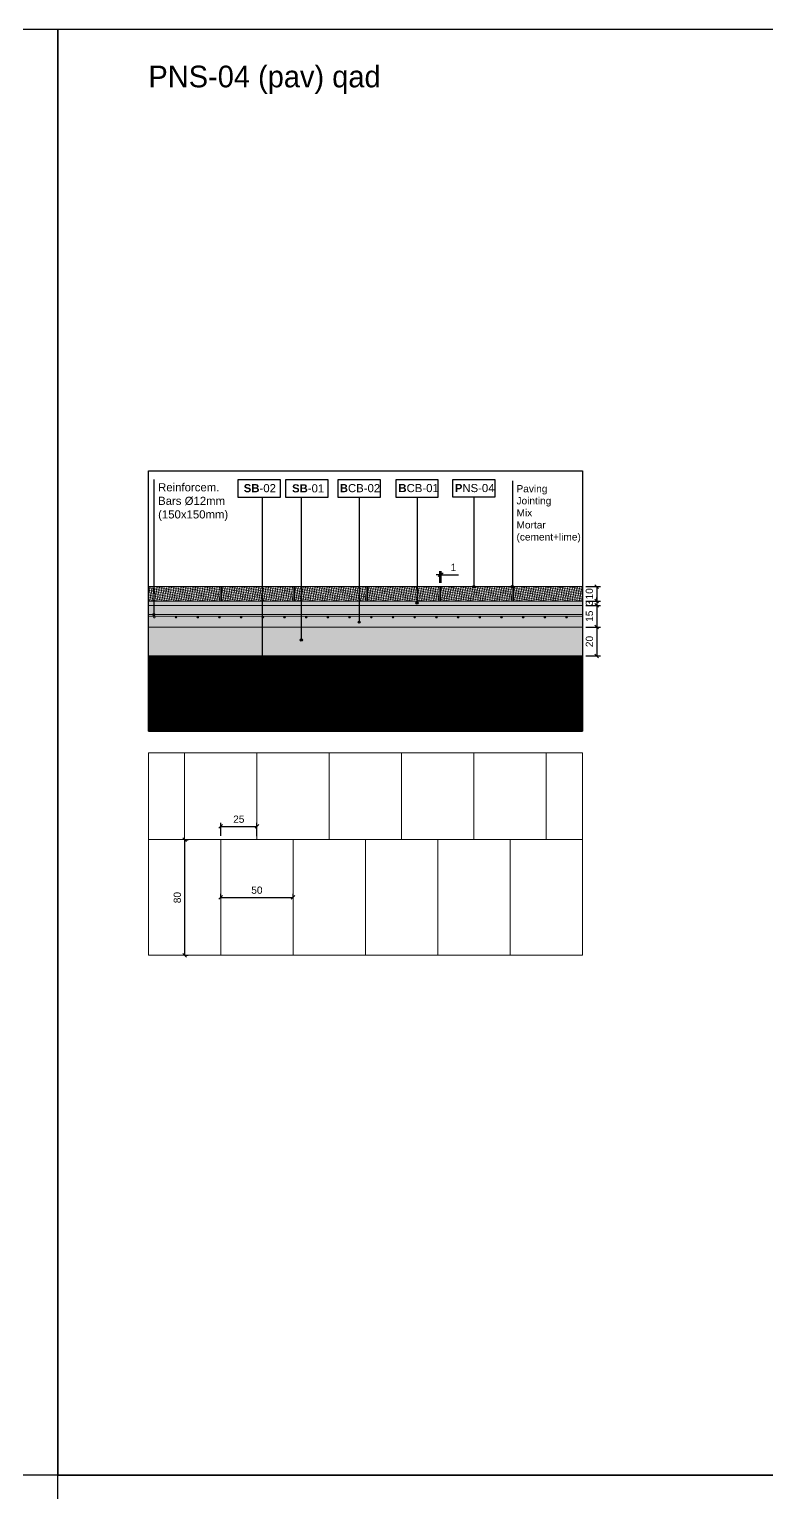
# Model space of a CAD drawing. Header units: metres. Extents: x -325 to 301, y -147 to 149.
# Drawn here: x 260.73 to 265.82, y 113.33 to 123.46 of the extents above; entities that cross this region are included whole.
import ezdxf

# ---------------------------------------------------------------- set-up
doc = ezdxf.new("R2010")
doc.units = ezdxf.units.M
doc.layers.get('Defpoints').update_dxf_attribs({"lineweight": 13})
doc.layers.add('-aux', color=50, linetype='Continuous', plot=False)
doc.layers.add('02-L-AUX', color=2, linetype='Continuous', plot=False)
doc.layers.add('0-TX-1_25', color=7, linetype='Continuous', true_color=0x3f4f7f)
doc.layers.add('EIT_3 TR sorra', color=7, linetype='Continuous', true_color=0xd8ceb0)
for name, color, linetype, lineweight, true_color in [('02-L-Joints-Paviment_07_Natural Stone', 7, 'Continuous', 5, 0x998833), ('03-TR-Paviment_08_Natural Stone Bleachers', 7, 'Continuous', 5, 0xafad9d), ('3-TR tot_u', 7, 'Continuous', 5, 0x787878)]:
    doc.layers.add(name, color=color, linetype=linetype, lineweight=lineweight, true_color=true_color)
for name, color, linetype, lineweight in [('1-CM', 7, 'Continuous', 0), ('2-L-secció', 1, 'Continuous', 0), ('2-metall', 5, 'Continuous', 0), ('3-TR Seleccionat', 44, 'Continuous', 0), ('3-TR Tot-u', 37, 'Continuous', 0)]:
    doc.layers.add(name, color=color, linetype=linetype, lineweight=lineweight)
for name, color, linetype in [('A-KEYPLAN_HATCH', 7, 'Continuous'), ('A_TEXT_2', 7, 'Continuous'), ('EIT_0 Llegenda', 7, 'Continuous')]:
    doc.layers.add(name, color=color, linetype=linetype)
doc.styles.get("Standard").update_dxf_attribs({"font": 'arial.ttf'})
doc.styles.add('x-llegenda materials$0$ENGRAVERS', font='TT0586M.TTF')
doc.dimstyles.new('ISO-25', dxfattribs={"dimtxt": 0.1, "dimasz": 0.1, "dimexe": 0.1, "dimexo": 0.1, "dimgap": 0.1, "dimtad": 1, "dimdec": 0, "dimlfac": 100, "dimzin": 9, "dimtxsty": 'Standard', "dimblk": 'OBLIQUE', "dimcen": 0.1, "dimadec": 0, "dimazin": 0, "dimtfac": 1, "dimtdec": 0, "dimtmove": 0, "dimatfit": 3, "dimldrblk": 'OBLIQUE', "dimfxl": 1, "dimarcsym": 0})

# ---------------------------------------------------------------- blocks, each defined once
blk = doc.blocks.new('_Oblique')
at = {"color": 0, "lineweight": -2}
blk.add_line((-0.5, -0.5), (0.5, 0.5), dxfattribs=at)
blk = doc.blocks.new('*D761')
at = {"layer": '0-TX-1_25', "color": 0, "lineweight": -2, "transparency": 16777216}
for p, q in [((264.574, 119.602), (264.674, 119.602)), ((264.649, 119.602), (264.649, 119.502)), ((264.574, 119.502), (264.674, 119.502))]:
    blk.add_line(p, q, dxfattribs=at)
at = {"layer": 'Defpoints', "color": 0, "transparency": 16777216}
for p in [(264.549, 119.602), (264.549, 119.502), (264.649, 119.502)]:
    blk.add_point(p, dxfattribs=at)
at = {"layer": '0-TX-1_25', "color": 0, "lineweight": -2, "transparency": 16777216, "xscale": 0.025, "yscale": 0.025, "zscale": 0.025}
for p, rotation in [((264.649, 119.602), 90), ((264.649, 119.502), 270)]:
    blk.add_blockref('_Oblique', p, dxfattribs=dict(at, rotation=rotation))
at = {"layer": '0-TX-1_25', "color": 0, "transparency": 16777216, "insert": (264.598, 119.552), "char_height": 0.05, "attachment_point": 5, "rotation": 90}
blk.add_mtext('10', dxfattribs=at)
blk = doc.blocks.new('*D762')
at = {"layer": '0-TX-1_25', "color": 0, "lineweight": -2, "transparency": 16777216}
for p, q in [((264.574, 119.322), (264.674, 119.322)), ((264.649, 119.322), (264.649, 119.122)), ((264.574, 119.122), (264.674, 119.122))]:
    blk.add_line(p, q, dxfattribs=at)
at = {"layer": 'Defpoints', "color": 0, "transparency": 16777216}
for p in [(264.549, 119.322), (264.549, 119.122), (264.649, 119.122)]:
    blk.add_point(p, dxfattribs=at)
at = {"layer": '0-TX-1_25', "color": 0, "lineweight": -2, "transparency": 16777216, "xscale": 0.025, "yscale": 0.025, "zscale": 0.025}
for p, rotation in [((264.649, 119.322), 90), ((264.649, 119.122), 270)]:
    blk.add_blockref('_Oblique', p, dxfattribs=dict(at, rotation=rotation))
at = {"layer": '0-TX-1_25', "color": 0, "transparency": 16777216, "insert": (264.598, 119.222), "char_height": 0.05, "attachment_point": 5, "rotation": 90}
blk.add_mtext('20', dxfattribs=at)
blk = doc.blocks.new('*D763')
at = {"layer": '0-TX-1_25', "color": 0, "lineweight": -2, "transparency": 16777216}
for p, q in [((264.574, 119.472), (264.674, 119.472)), ((264.649, 119.472), (264.649, 119.322)), ((264.574, 119.322), (264.674, 119.322))]:
    blk.add_line(p, q, dxfattribs=at)
at = {"layer": 'Defpoints', "color": 0, "transparency": 16777216}
for p in [(264.549, 119.472), (264.549, 119.322), (264.649, 119.322)]:
    blk.add_point(p, dxfattribs=at)
at = {"layer": '0-TX-1_25', "color": 0, "lineweight": -2, "transparency": 16777216, "xscale": 0.025, "yscale": 0.025, "zscale": 0.025}
for p, rotation in [((264.649, 119.472), 90), ((264.649, 119.322), 270)]:
    blk.add_blockref('_Oblique', p, dxfattribs=dict(at, rotation=rotation))
at = {"layer": '0-TX-1_25', "color": 0, "transparency": 16777216, "insert": (264.598, 119.397), "char_height": 0.05, "attachment_point": 5, "rotation": 90}
blk.add_mtext('15', dxfattribs=at)
blk = doc.blocks.new('*D764')
at = {"layer": '0-TX-1_25', "color": 0, "lineweight": -2, "transparency": 16777216}
for p, q in [((264.574, 119.502), (264.674, 119.502)), ((264.574, 119.472), (264.674, 119.472)), ((264.649, 119.502), (264.649, 119.527)), ((264.649, 119.502), (264.649, 119.472)), ((264.649, 119.472), (264.649, 119.447))]:
    blk.add_line(p, q, dxfattribs=at)
at = {"layer": 'Defpoints', "color": 0, "transparency": 16777216}
for p in [(264.549, 119.502), (264.549, 119.472), (264.649, 119.472)]:
    blk.add_point(p, dxfattribs=at)
at = {"layer": '0-TX-1_25', "color": 0, "lineweight": -2, "transparency": 16777216, "xscale": 0.025, "yscale": 0.025, "zscale": 0.025}
for p, rotation in [((264.649, 119.502), 270), ((264.649, 119.472), 90)]:
    blk.add_blockref('_Oblique', p, dxfattribs=dict(at, rotation=rotation))
at = {"layer": '0-TX-1_25', "color": 0, "transparency": 16777216, "insert": (264.598, 119.487), "char_height": 0.05, "attachment_point": 5, "rotation": 90}
blk.add_mtext('3', dxfattribs=at)
blk = doc.blocks.new('hatch keyplan 2')
at = {"layer": 'A-KEYPLAN_HATCH'}
blk.add_lwpolyline([(0, 0.00548), (0.01287, 0.00548), (0.01287, 0), (0, 0)], close=True, dxfattribs=at)
blk = doc.blocks.new('hatch keyplan')
at = {"layer": 'A-KEYPLAN_HATCH'}
blk.add_blockref('hatch keyplan 2', (1.43058, 0.85215), dxfattribs=at)
blk = doc.blocks.new('SB-02')
at = {"layer": 'A-KEYPLAN_HATCH'}
blk.add_blockref('hatch keyplan', (-1.43058, -0.85215), dxfattribs=at)
at = {"layer": 'A_TEXT_2', "insert": (-0.0008, 0.00408), "char_height": 0.0025, "attachment_point": 1}
blk.add_mtext_dynamic_manual_height_columns('\\pi0.00249;{\\fArial|b1|i0|c0|p34;SB}-02', width=0.0145619, gutter_width=0.015, heights=[0], dxfattribs=at)
blk = doc.blocks.new('B-CB01')
at = {"layer": 'A-KEYPLAN_HATCH'}
blk.add_blockref('hatch keyplan', (-1.43058, -0.85215), dxfattribs=at)
at = {"layer": 'A_TEXT_2', "insert": (-0.0008, 0.00411), "char_height": 0.0025, "attachment_point": 1}
blk.add_mtext_dynamic_manual_height_columns('\\pi0.00152;{\\fArial|b1|i0|c0|p34;B}CB-01', width=0.0145619, gutter_width=0.015, heights=[0], dxfattribs=at)
blk = doc.blocks.new('B-CB02')
at = {"layer": 'A-KEYPLAN_HATCH'}
blk.add_blockref('hatch keyplan', (-1.43058, -0.85215), dxfattribs=at)
at = {"layer": 'A_TEXT_2', "insert": (-0.0008, 0.00409), "char_height": 0.0025, "attachment_point": 1}
blk.add_mtext_dynamic_manual_height_columns('\\pi0.00129;{\\fArial|b1|i0|c0|p34;B}CB-02', width=0.0145619, gutter_width=0.015, heights=[0], dxfattribs=at)
blk = doc.blocks.new('POINT')
at = {"layer": '0-TX-1_25'}
h = blk.add_hatch(dxfattribs=at)
h.set_pattern_fill('ANGLE', color=256)
h.set_pattern_definition([(0, (-83.747, -12.726), (0, 6.985), [5.08, -1.905]), (90, (-83.747, -12.726), (-6.985, 4e-16), [5.08, -1.905])])
edge = h.paths.add_edge_path()
edge.add_arc((0, 0), 0.0075, 0, 360)
h = blk.add_hatch(color=256, dxfattribs=at)
h.dxf.hatch_style = 1
edge = h.paths.add_edge_path()
edge.add_arc((0, 0), 0.0075, 0, 360)
blk.add_circle((0, 0), 0.0075, dxfattribs=at)
blk = doc.blocks.new('SB-01')
at = {"layer": 'A-KEYPLAN_HATCH'}
blk.add_blockref('hatch keyplan', (-1.43058, -0.85215), dxfattribs=at)
at = {"layer": 'A_TEXT_2', "insert": (-0.0008, 0.00403), "char_height": 0.0025, "attachment_point": 1}
blk.add_mtext_dynamic_manual_height_columns('\\pi0.00271;{\\fArial|b1|i0|c0|p34;SB}-01', width=0.0145619, gutter_width=0.015, heights=[0], dxfattribs=at)
blk = doc.blocks.new('*D765')
at = {"layer": '0-TX-1_25', "color": 0, "lineweight": -2, "transparency": 16777216}
for p, q in [((261.799, 117.851), (261.824, 117.851)), ((261.799, 117.851), (261.799, 117.052)), ((261.799, 117.052), (261.824, 117.052))]:
    blk.add_line(p, q, dxfattribs=at)
at = {"layer": 'Defpoints', "color": 0, "transparency": 16777216}
for p in [(261.799, 117.851), (261.799, 117.052), (261.799, 117.052)]:
    blk.add_point(p, dxfattribs=at)
at = {"layer": '0-TX-1_25', "color": 0, "lineweight": -2, "transparency": 16777216, "xscale": 0.025, "yscale": 0.025, "zscale": 0.025}
for p, rotation in [((261.799, 117.851), 90), ((261.799, 117.052), 270)]:
    blk.add_blockref('_Oblique', p, dxfattribs=dict(at, rotation=rotation))
at = {"layer": '0-TX-1_25', "color": 0, "transparency": 16777216, "insert": (261.749, 117.451), "char_height": 0.05, "attachment_point": 5, "rotation": 90}
blk.add_mtext('80', dxfattribs=at)
blk = doc.blocks.new('*D766')
at = {"layer": '0-TX-1_25', "color": 0, "lineweight": -2, "transparency": 16777216}
for p, q in [((262.049, 117.452), (262.049, 117.477)), ((262.049, 117.452), (262.549, 117.452)), ((262.549, 117.452), (262.549, 117.477))]:
    blk.add_line(p, q, dxfattribs=at)
at = {"layer": 'Defpoints', "color": 0, "transparency": 16777216}
for p in [(262.049, 117.452), (262.549, 117.452), (262.549, 117.452)]:
    blk.add_point(p, dxfattribs=at)
at = {"layer": '0-TX-1_25', "color": 0, "lineweight": -2, "transparency": 16777216, "xscale": 0.025, "yscale": 0.025, "zscale": 0.025, "rotation": 180}
blk.add_blockref('_Oblique', (262.049, 117.452), dxfattribs=at)
at = {"layer": '0-TX-1_25', "color": 0, "lineweight": -2, "transparency": 16777216, "xscale": 0.025, "yscale": 0.025, "zscale": 0.025}
blk.add_blockref('_Oblique', (262.549, 117.452), dxfattribs=at)
at = {"layer": '0-TX-1_25', "color": 0, "transparency": 16777216, "insert": (262.299, 117.502), "char_height": 0.05, "attachment_point": 5}
blk.add_mtext('50', dxfattribs=at)
blk = doc.blocks.new('*D767')
at = {"layer": '0-TX-1_25', "color": 0, "lineweight": -2, "transparency": 16777216}
for p, q in [((262.049, 117.877), (262.049, 117.968)), ((262.049, 117.943), (262.299, 117.943)), ((262.299, 117.876), (262.299, 117.968))]:
    blk.add_line(p, q, dxfattribs=at)
at = {"layer": 'Defpoints', "color": 0, "transparency": 16777216}
for p in [(262.299, 117.943), (262.049, 117.852), (262.299, 117.851)]:
    blk.add_point(p, dxfattribs=at)
at = {"layer": '0-TX-1_25', "color": 0, "lineweight": -2, "transparency": 16777216, "xscale": 0.025, "yscale": 0.025, "zscale": 0.025, "rotation": 180}
blk.add_blockref('_Oblique', (262.049, 117.943), dxfattribs=at)
at = {"layer": '0-TX-1_25', "color": 0, "lineweight": -2, "transparency": 16777216, "xscale": 0.025, "yscale": 0.025, "zscale": 0.025}
blk.add_blockref('_Oblique', (262.299, 117.943), dxfattribs=at)
at = {"layer": '0-TX-1_25', "color": 0, "transparency": 16777216, "insert": (262.174, 117.993), "char_height": 0.05, "attachment_point": 5}
blk.add_mtext('25', dxfattribs=at)
blk = doc.blocks.new('PNS-04')
at = {"layer": 'A-KEYPLAN_HATCH', "xscale": 0.7124947396918078, "yscale": 0.7124947396918078, "zscale": 0.7124947396918078}
blk.add_blockref('hatch keyplan', (-0.78907, 0.65814), dxfattribs=at)
at = {"layer": 'A_TEXT_2', "insert": (0.22965, 1.2682), "char_height": 0.0017812, "attachment_point": 1}
blk.add_mtext_dynamic_manual_height_columns('\\pi0.00098;{\\fArial|b1|i0|c0|p34;P}NS-04', width=0.0103753, gutter_width=0.01069, heights=[0], dxfattribs=at)
blk = doc.blocks.new('*D768')
at = {"layer": '0-TX-1_25', "color": 0, "lineweight": -2, "transparency": 16777216}
for p, q in [((263.564, 119.684), (263.539, 119.684)), ((263.564, 119.627), (263.564, 119.709)), ((263.564, 119.684), (263.574, 119.684)), ((263.574, 119.627), (263.574, 119.709)), ((263.574, 119.684), (263.692, 119.684))]:
    blk.add_line(p, q, dxfattribs=at)
at = {"layer": 'Defpoints', "color": 0, "transparency": 16777216}
for p in [(263.574, 119.684), (263.564, 119.602), (263.574, 119.602)]:
    blk.add_point(p, dxfattribs=at)
at = {"layer": '0-TX-1_25', "color": 0, "lineweight": -2, "transparency": 16777216, "xscale": 0.025, "yscale": 0.025, "zscale": 0.025}
blk.add_blockref('_Oblique', (263.564, 119.684), dxfattribs=at)
at = {"layer": '0-TX-1_25', "color": 0, "lineweight": -2, "transparency": 16777216, "xscale": 0.025, "yscale": 0.025, "zscale": 0.025, "rotation": 180}
blk.add_blockref('_Oblique', (263.574, 119.684), dxfattribs=at)
at = {"layer": '0-TX-1_25', "color": 0, "transparency": 16777216, "insert": (263.658, 119.735), "char_height": 0.05, "attachment_point": 5}
blk.add_mtext('1', dxfattribs=at)
blk = doc.blocks.new('*U2863')
at = {"layer": '2-metall'}
blk.add_circle((0.041, -0.006), 0.006, dxfattribs=at)
blk = doc.blocks.new('*U2864')
at = {"layer": '2-metall', "color": 0, "linetype": 'ByBlock', "lineweight": -2, "transparency": 16777216}
for p in [(261.549, 119.397), (261.699, 119.397), (261.849, 119.397), (261.999, 119.397), (262.149, 119.397), (262.299, 119.397), (262.449, 119.397), (262.599, 119.397), (262.749, 119.397), (262.899, 119.397), (263.049, 119.397), (263.199, 119.397), (263.349, 119.397), (263.499, 119.397), (263.649, 119.397), (263.799, 119.397), (263.949, 119.397), (264.099, 119.397), (264.249, 119.397), (264.399, 119.397)]:
    blk.add_blockref('*U2863', p, dxfattribs=at)

msp = doc.modelspace()

# ---------------------------------------------------------------- hatches: boundary and pattern name
at = {"layer": '03-TR-Paviment_08_Natural Stone Bleachers'}
h = msp.add_hatch(dxfattribs=at)
h.set_pattern_fill('DASH', color=256, scale=0.002611, angle=233, style=0, double=1)
h.set_pattern_definition([(233, (0, -11.45), (0.00163153231, -0.01160895562), [0.00828944353, -0.00828944353])])
h.paths.add_polyline_path([(262.044, 119.502), (262.044, 119.602), (261.549, 119.602), (261.549, 119.502)])
h = msp.add_hatch(dxfattribs=at)
h.set_pattern_fill('DASH', color=256, scale=0.002611, angle=233, style=0, double=1)
h.set_pattern_definition([(233, (0.505, -11.45), (0.00163153231, -0.01160895562), [0.00828944353, -0.00828944353])])
h.paths.add_polyline_path([(262.549, 119.502), (262.549, 119.602), (262.054, 119.602), (262.054, 119.502)])
h = msp.add_hatch(dxfattribs=at)
h.set_pattern_fill('DASH', color=256, scale=0.002611, angle=233, style=0, double=1)
h.set_pattern_definition([(233, (1.01, -11.45), (0.00163153231, -0.01160895562), [0.00828944353, -0.00828944353])])
h.paths.add_polyline_path([(263.054, 119.502), (263.054, 119.602), (262.559, 119.602), (262.559, 119.502)])
h = msp.add_hatch(dxfattribs=at)
h.set_pattern_fill('DASH', color=256, scale=0.002611, angle=233, style=0, double=1)
h.set_pattern_definition([(233, (1.515, -11.45), (0.00163153231, -0.01160895562), [0.00828944353, -0.00828944353])])
h.paths.add_polyline_path([(263.559, 119.502), (263.559, 119.602), (263.064, 119.602), (263.064, 119.502)])
h = msp.add_hatch(dxfattribs=at)
h.set_pattern_fill('DASH', color=256, scale=0.002611, angle=233, style=0, double=1)
h.set_pattern_definition([(233, (2.02, -11.45), (0.00163153231, -0.01160895562), [0.00828944353, -0.00828944353])])
h.paths.add_polyline_path([(264.064, 119.502), (264.064, 119.602), (263.569, 119.602), (263.569, 119.502)])
h = msp.add_hatch(dxfattribs=at)
h.set_pattern_fill('DASH', color=256, scale=0.002611, angle=233, style=0, double=1)
h.set_pattern_definition([(233, (2.525, -11.45), (0.00163153231, -0.01160895562), [0.00828944353, -0.00828944353])])
h.paths.add_polyline_path([(264.549, 119.502), (264.549, 119.602), (264.074, 119.602), (264.074, 119.502)])
at = {"layer": '2-metall'}
h = msp.add_hatch(color=256, dxfattribs=at)
h.dxf.hatch_style = 1
edge = h.paths.add_edge_path()
edge.add_arc((261.59, 119.391), 0.006, 0, 360)
edge = h.paths.add_edge_path()
edge.add_arc((261.74, 119.391), 0.006, 0, 360)
edge = h.paths.add_edge_path()
edge.add_arc((261.89, 119.391), 0.006, 0, 360)
edge = h.paths.add_edge_path()
edge.add_arc((262.04, 119.391), 0.006, 0, 360)
edge = h.paths.add_edge_path()
edge.add_arc((262.19, 119.391), 0.006, 0, 360)
edge = h.paths.add_edge_path()
edge.add_arc((262.34, 119.391), 0.006, 0, 360)
edge = h.paths.add_edge_path()
edge.add_arc((262.49, 119.391), 0.006, 0, 360)
edge = h.paths.add_edge_path()
edge.add_arc((262.64, 119.391), 0.006, 0, 360)
edge = h.paths.add_edge_path()
edge.add_arc((262.79, 119.391), 0.006, 0, 360)
edge = h.paths.add_edge_path()
edge.add_arc((262.94, 119.391), 0.006, 0, 360)
edge = h.paths.add_edge_path()
edge.add_arc((263.09, 119.391), 0.006, 0, 360)
edge = h.paths.add_edge_path()
edge.add_arc((263.24, 119.391), 0.006, 0, 360)
edge = h.paths.add_edge_path()
edge.add_arc((263.39, 119.391), 0.006, 0, 360)
edge = h.paths.add_edge_path()
edge.add_arc((263.54, 119.391), 0.006, 0, 360)
edge = h.paths.add_edge_path()
edge.add_arc((263.69, 119.391), 0.006, 0, 360)
edge = h.paths.add_edge_path()
edge.add_arc((263.84, 119.391), 0.006, 0, 360)
edge = h.paths.add_edge_path()
edge.add_arc((263.99, 119.391), 0.006, 0, 360)
edge = h.paths.add_edge_path()
edge.add_arc((264.14, 119.391), 0.006, 0, 360)
edge = h.paths.add_edge_path()
edge.add_arc((264.29, 119.391), 0.006, 0, 360)
edge = h.paths.add_edge_path()
edge.add_arc((264.44, 119.391), 0.006, 0, 360)
h = msp.add_hatch(color=256, dxfattribs=at)
h.dxf.hatch_style = 1
edge = h.paths.add_edge_path()
edge.add_arc((261.74, 119.391), 0.006, 0, 360)
h = msp.add_hatch(color=256, dxfattribs=at)
h.dxf.hatch_style = 1
edge = h.paths.add_edge_path()
edge.add_arc((261.89, 119.391), 0.006, 0, 360)
h = msp.add_hatch(color=256, dxfattribs=at)
h.dxf.hatch_style = 1
edge = h.paths.add_edge_path()
edge.add_arc((262.04, 119.391), 0.006, 0, 360)
h = msp.add_hatch(color=256, dxfattribs=at)
h.dxf.hatch_style = 1
edge = h.paths.add_edge_path()
edge.add_arc((262.19, 119.391), 0.006, 0, 360)
h = msp.add_hatch(color=256, dxfattribs=at)
h.dxf.hatch_style = 1
edge = h.paths.add_edge_path()
edge.add_arc((262.34, 119.391), 0.006, 0, 360)
h = msp.add_hatch(color=256, dxfattribs=at)
h.dxf.hatch_style = 1
edge = h.paths.add_edge_path()
edge.add_arc((262.49, 119.391), 0.006, 0, 360)
h = msp.add_hatch(color=256, dxfattribs=at)
h.dxf.hatch_style = 1
edge = h.paths.add_edge_path()
edge.add_arc((262.64, 119.391), 0.006, 0, 360)
h = msp.add_hatch(color=256, dxfattribs=at)
h.dxf.hatch_style = 1
edge = h.paths.add_edge_path()
edge.add_arc((262.79, 119.391), 0.006, 0, 360)
h = msp.add_hatch(color=256, dxfattribs=at)
h.dxf.hatch_style = 1
edge = h.paths.add_edge_path()
edge.add_arc((262.94, 119.391), 0.006, 0, 360)
h = msp.add_hatch(color=256, dxfattribs=at)
h.dxf.hatch_style = 1
edge = h.paths.add_edge_path()
edge.add_arc((263.09, 119.391), 0.006, 0, 360)
h = msp.add_hatch(color=256, dxfattribs=at)
h.dxf.hatch_style = 1
edge = h.paths.add_edge_path()
edge.add_arc((263.24, 119.391), 0.006, 0, 360)
h = msp.add_hatch(color=256, dxfattribs=at)
h.dxf.hatch_style = 1
edge = h.paths.add_edge_path()
edge.add_arc((263.39, 119.391), 0.006, 0, 360)
h = msp.add_hatch(color=256, dxfattribs=at)
h.dxf.hatch_style = 1
edge = h.paths.add_edge_path()
edge.add_arc((263.54, 119.391), 0.006, 0, 360)
h = msp.add_hatch(color=256, dxfattribs=at)
h.dxf.hatch_style = 1
edge = h.paths.add_edge_path()
edge.add_arc((263.69, 119.391), 0.006, 0, 360)
h = msp.add_hatch(color=256, dxfattribs=at)
h.dxf.hatch_style = 1
edge = h.paths.add_edge_path()
edge.add_arc((263.84, 119.391), 0.006, 0, 360)
h = msp.add_hatch(color=256, dxfattribs=at)
h.dxf.hatch_style = 1
edge = h.paths.add_edge_path()
edge.add_arc((263.99, 119.391), 0.006, 0, 360)
h = msp.add_hatch(color=256, dxfattribs=at)
h.dxf.hatch_style = 1
edge = h.paths.add_edge_path()
edge.add_arc((264.14, 119.391), 0.006, 0, 360)
h = msp.add_hatch(color=256, dxfattribs=at)
h.dxf.hatch_style = 1
edge = h.paths.add_edge_path()
edge.add_arc((264.29, 119.391), 0.006, 0, 360)
h = msp.add_hatch(color=256, dxfattribs=at)
h.dxf.hatch_style = 1
edge = h.paths.add_edge_path()
edge.add_arc((264.44, 119.391), 0.006, 0, 360)
at = {"layer": '3-TR Seleccionat'}
h = msp.add_hatch(dxfattribs=at)
h.set_pattern_fill('ANSI31', color=256, scale=0.002, angle=225, style=0)
h.set_pattern_definition([(270, (90, -11.45), (0.00635, -1e-18), [])])
h.paths.add_polyline_path([(261.549, 118.602), (264.549, 118.602), (264.549, 119.122), (261.549, 119.122)])
at = {"layer": '3-TR Tot-u'}
h = msp.add_hatch(dxfattribs=at)
h.set_pattern_fill('EARTH', color=256, scale=0.005, style=0)
h.set_pattern_definition([(0, (80, -11.58), (0.03175, 0.03175), [0.03175, -0.03175]), (0, (80, -11.568094), (0.03175, 0.03175), [0.03175, -0.03175]), (0, (80, -11.556187), (0.03175, 0.03175), [0.03175, -0.03175]), (90, (80.00397, -11.55222), (-0.03175, 0.03175), [0.03175, -0.03175]), (90, (80.015875, -11.55222), (-0.03175, 0.03175), [0.03175, -0.03175]), (90, (80.02778, -11.55222), (-0.03175, 0.03175), [0.03175, -0.03175])])
h.paths.add_polyline_path([(264.549, 119.322), (261.549, 119.322), (261.549, 119.122), (264.549, 119.122)])
at = {"layer": '3-TR tot_u'}
h = msp.add_hatch(dxfattribs=at)
h.set_pattern_fill('AR-CONC', color=256, scale=0.0002, angle=90.2664)
h.set_pattern_definition([(140.266414, (227.234448, 51.75262), (0.003018359, 0.036451363), [0.00381, -0.04191]), (85.266414, (227.234448, 51.75262), (-0.038178181, -0.007226283), [0.003048, -0.033528117]), (190.71786, (227.2347, 51.755657), (-0.035159821, 0.02922508), [0.003238002, -0.035618049]), (136.450614, (227.22429, 51.75257), (0.008156283, 0.05425432), [0.005715, -0.062865]), (186.90197, (227.22497, 51.757093), (-0.049705466, 0.047250218), [0.004857005, -0.05342712]), (81.450565, (227.22429, 51.75257), (-0.049705466, 0.047250218), [0.004571993, -0.050291946]), (111.266414, (227.226804, 51.757664), (0.020311824, 0.030417653), [0.00381, -0.04191]), (56.266414, (227.226804, 51.757664), (-0.036894668, 0.012188985), [0.003048, -0.033528]), (161.71786, (227.228497, 51.7602), (-0.016582845, 0.042606638), [0.003238002, -0.035617988]), (127.766414, (227.234448, 51.75262), (-0.0169136972, 0.0005390813), [0, -0.0331216, 0, -0.034036, 0, -0.033655]), (97.766414, (227.234448, 51.75262), (-0.020098038, 0.0132706243), [0, -0.0194056, 0, -0.0323596, 0, -0.012827]), (57.766414, (227.2345, 51.741291), (0.0010196429, 0.0271231534), [0, -0.0127, 0, -0.039624, 0, -0.052578]), (47.766414, (227.234524, 51.736211), (-0.005222997, 0.0296018704), [0, -0.01651, 0, -0.0263144, 0, -0.037338])])
h.paths.add_polyline_path([(261.549, 119.409), (264.549, 119.409), (264.549, 119.472), (261.549, 119.472)])
h.paths.add_polyline_path([(264.549, 119.397), (261.549, 119.397), (261.549, 119.322), (261.562, 119.322), (264.549, 119.322)])
at = {"layer": 'EIT_3 TR sorra'}
h = msp.add_hatch(dxfattribs=at)
h.set_pattern_fill('ANSI36', color=256, scale=0.001075, angle=-0.5853, style=0, double=1)
h.set_pattern_definition([(44.4146932, (50, -11.45), (0.001877787426, 0.0066181336), [0.0085328125, -0.0017065625, 0, -0.0017065625])])
h.paths.add_polyline_path([(261.549, 119.502), (262.044, 119.502), (262.044, 119.602), (262.054, 119.602), (262.054, 119.502), (262.549, 119.502), (262.549, 119.602), (262.559, 119.602), (262.559, 119.502), (263.054, 119.502), (263.054, 119.602), (263.064, 119.602), (263.064, 119.502), (263.559, 119.502), (263.559, 119.601), (263.569, 119.602), (263.569, 119.502), (264.064, 119.502), (264.064, 119.602), (264.074, 119.602), (264.074, 119.502), (264.549, 119.502), (264.549, 119.472), (261.549, 119.472)])

# ---------------------------------------------------------------- linework, layer by layer
at = {"layer": '-aux'}
for points in [[(250.922, 123.457), (260.922, 123.457), (260.922, 113.457), (250.922, 113.457)], [(260.922, 123.457), (270.922, 123.457), (270.922, 113.457), (260.922, 113.457)], [(260.922, 113.457), (270.922, 113.457), (270.922, 103.457), (260.922, 103.457)]]:
    msp.add_lwpolyline(points, close=True, dxfattribs=at)
msp.add_lwpolyline([(261.549, 118.602), (261.549, 120.402), (264.549, 120.402), (264.549, 118.602)], dxfattribs=at)
at = {"layer": '0-TX-1_25'}
for points in [[(261.586, 120.342), (261.586, 119.409)], [(264.067, 120.334), (264.067, 119.602)], [(262.336, 120.219), (262.336, 118.94)], [(262.606, 120.219), (262.606, 119.232)], [(263.006, 120.219), (263.006, 119.356)], [(263.406, 120.219), (263.406, 119.489)], [(263.799, 120.219), (263.799, 119.602)]]:
    msp.add_lwpolyline(points, dxfattribs=at)
at = {"layer": '02-L-AUX'}
msp.add_lwpolyline([(261.549, 118.602), (264.549, 118.602)], dxfattribs=at)
at = {"layer": '02-L-Joints-Paviment_07_Natural Stone'}
for points in [[(261.799, 117.851), (261.799, 118.452)], [(262.299, 117.851), (262.299, 118.452)], [(262.799, 117.851), (262.799, 118.452)], [(263.299, 117.851), (263.299, 118.452)], [(263.799, 117.851), (263.799, 118.452)], [(264.299, 117.851), (264.299, 118.452)], [(261.549, 117.852), (264.549, 117.852)], [(262.049, 117.052), (262.049, 117.852)], [(262.549, 117.052), (262.549, 117.852)], [(263.049, 117.052), (263.049, 117.852)], [(263.549, 117.052), (263.549, 117.852)], [(264.049, 117.052), (264.049, 117.852)]]:
    msp.add_lwpolyline(points, dxfattribs=at)
at = {"layer": '1-CM'}
for points in [[(261.549, 119.602), (264.549, 119.602)], [(261.549, 119.502), (264.549, 119.502)], [(261.549, 119.502), (262.849, 119.502)], [(261.549, 119.472), (264.549, 119.472)], [(261.549, 119.472), (262.846, 119.472)], [(261.549, 119.322), (264.549, 119.322)], [(261.549, 119.322), (263.172, 119.322)], [(261.549, 119.122), (264.549, 119.122)]]:
    msp.add_lwpolyline(points, dxfattribs=at)
for points in [[(261.549, 119.502), (262.044, 119.502), (262.044, 119.602), (261.549, 119.602)], [(262.054, 119.502), (262.549, 119.502), (262.549, 119.602), (262.054, 119.602)], [(262.559, 119.502), (263.054, 119.502), (263.054, 119.602), (262.559, 119.602)], [(263.064, 119.502), (263.559, 119.502), (263.559, 119.602), (263.064, 119.602)], [(263.569, 119.502), (264.064, 119.502), (264.064, 119.602), (263.569, 119.602)], [(264.074, 119.502), (264.549, 119.502), (264.549, 119.602), (264.074, 119.602)]]:
    msp.add_lwpolyline(points, close=True, dxfattribs=at)
at = {"layer": '2-L-secció'}
for p, q in [((261.549, 119.602), (261.549, 118.602)), ((264.549, 119.602), (264.549, 118.602))]:
    msp.add_line(p, q, dxfattribs=at)
msp.add_lwpolyline([(261.549, 118.452), (264.549, 118.452), (264.549, 117.052), (261.549, 117.052)], close=True, dxfattribs=at)
at = {"layer": '2-metall'}
for points in [[(261.549, 119.409), (264.549, 119.409)], [(261.549, 119.397), (264.549, 119.397)]]:
    msp.add_lwpolyline(points, dxfattribs=at)

# ---------------------------------------------------------------- block references
at = {"color": 244, "true_color": 0x991b1e, "xscale": 31.57918051408853, "yscale": 31.57918051408853, "zscale": 31.57918051408853}
msp.add_blockref('PNS-04', (256.384, 80.263), dxfattribs=at)
at = {"layer": '0-TX-1_25', "xscale": 22.5, "yscale": 22.5, "zscale": 22.5}
for name, p in [('SB-02', (262.17, 120.219)), ('SB-01', (262.499, 120.219)), ('B-CB02', (262.861, 120.219)), ('B-CB01', (263.261, 120.219))]:
    msp.add_blockref(name, p, dxfattribs=at)
at = {"layer": '0-TX-1_25'}
for p in [(263.799, 119.602), (264.065, 119.602), (263.406, 119.489), (261.586, 119.409), (263.006, 119.356), (262.606, 119.232), (262.336, 118.94)]:
    msp.add_blockref('POINT', p, dxfattribs=at)
at = {"layer": '2-metall'}
msp.add_blockref('*U2864', (0, 0), dxfattribs=at)

# ---------------------------------------------------------------- texts
at = {"layer": '0-TX-1_25', "char_height": 0.05625, "attachment_point": 1}
for s, width, insert in [('Reinforcem.\\PBars Ø12mm\\P(150x150mm)', 0.52163, (261.616, 120.317)), ('{\\H0.88889x;Paving Jointing Mix Mortar\\P(cement+lime)}', 0.32764, (264.094, 120.304))]:
    msp.add_mtext_dynamic_manual_height_columns(s, width=width, gutter_width=0.338, heights=[0], dxfattribs=dict(at, insert=insert))
at = {"layer": 'EIT_0 Llegenda', "insert": (261.549, 123.205), "char_height": 0.15, "width": 19.2101, "attachment_point": 1, "style": 'x-llegenda materials$0$ENGRAVERS'}
msp.add_mtext('PNS-04 (pav) qad', dxfattribs=at)

# ---------------------------------------------------------------- dimensions: what is measured, and where the dimension line sits
at = {"layer": '0-TX-1_25'}
for base, p1, p2, picture, middle in [((263.574, 119.684), (263.564, 119.602), (263.574, 119.602), '*D768', (263.658, 119.735)), ((262.299, 117.943), (262.049, 117.852), (262.299, 117.851), '*D767', (262.174, 117.993)), ((262.549, 117.452), (262.049, 117.452), (262.549, 117.452), '*D766', (262.299, 117.502))]:
    dim = msp.add_linear_dim(base=base, p1=p1, p2=p2, dimstyle='ISO-25', override={"dimtxt": 0.05, "dimasz": 0.025, "dimexe": 0.025, "dimexo": 0.025, "dimgap": 0.025, "dimblk1": 'Oblique', "dimblk2": 'Oblique', "dimsah": 1, "dimfxl": 0.1, "dimfxlon": 1, "dimarcsym": 1}, dxfattribs=at)
    dim.commit()
    dim.dimension.update_dxf_attribs({"geometry": picture, "text_midpoint": middle})
for base, p1, p2, picture, middle in [((264.649, 119.502), (264.549, 119.602), (264.549, 119.502), '*D761', (264.649, 119.552)), ((264.649, 119.472), (264.549, 119.502), (264.549, 119.472), '*D764', (264.649, 119.487))]:
    dim = msp.add_linear_dim(base=base, p1=p1, p2=p2, angle=90, dimstyle='ISO-25', override={"dimtxt": 0.05, "dimasz": 0.025, "dimexe": 0.025, "dimexo": 0.025, "dimgap": 0.025, "dimblk1": 'Oblique', "dimblk2": 'Oblique', "dimsah": 1, "dimfxl": 0.1, "dimfxlon": 1, "dimarcsym": 1}, dxfattribs=at)
    dim.commit()
    dim.dimension.update_dxf_attribs({"geometry": picture, "text_midpoint": middle, "dimtype": 160})
for base, p1, p2, picture, middle in [((264.649, 119.322), (264.549, 119.472), (264.549, 119.322), '*D763', (264.598, 119.397)), ((264.649, 119.122), (264.549, 119.322), (264.549, 119.122), '*D762', (264.598, 119.222)), ((261.799, 117.052), (261.799, 117.851), (261.799, 117.052), '*D765', (261.749, 117.451))]:
    dim = msp.add_linear_dim(base=base, p1=p1, p2=p2, angle=90, dimstyle='ISO-25', override={"dimtxt": 0.05, "dimasz": 0.025, "dimexe": 0.025, "dimexo": 0.025, "dimgap": 0.025, "dimblk1": 'Oblique', "dimblk2": 'Oblique', "dimsah": 1, "dimfxl": 0.1, "dimfxlon": 1, "dimarcsym": 1}, dxfattribs=at)
    dim.commit()
    dim.dimension.update_dxf_attribs({"geometry": picture, "text_midpoint": middle})

doc.saveas('drawing.dxf')
